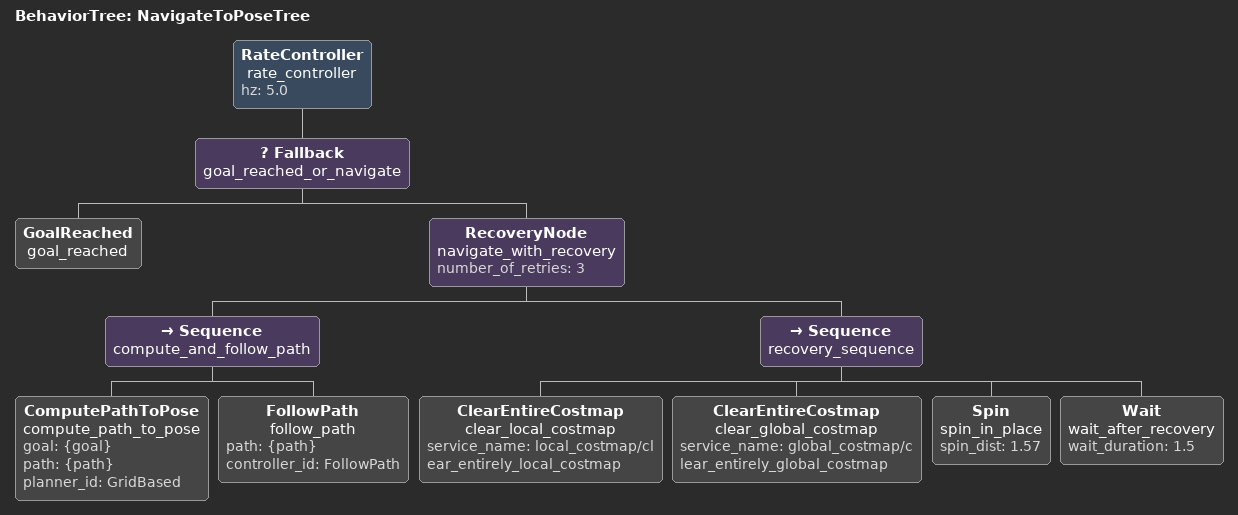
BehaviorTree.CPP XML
<?xml version="1.0"?>

<root main_tree_to_execute="NavigateToPoseTree">

  <BehaviorTree ID="NavigateToPoseTree">

    <RateController name="rate_controller" hz="5.0">
      <Fallback name="goal_reached_or_navigate">

        <!-- 1) If we are already at the goal, short-circuit and succeed. -->
        <GoalReached name="goal_reached" />

        <!-- 2) Otherwise, navigate with a limited set of recovery behaviors. -->
        <RecoveryNode name="navigate_with_recovery" number_of_retries="3">

          <!--
            Child 0: main navigation sequence
            - Compute a fresh path to the goal using the global planner
            - Follow that path with the configured local controller
          -->
          <Sequence name="compute_and_follow_path">
            <ComputePathToPose
              name="compute_path_to_pose"
              goal="{goal}"
              path="{path}"
              planner_id="GridBased" />

            <FollowPath
              name="follow_path"
              path="{path}"
              controller_id="FollowPath" />
          </Sequence>

          <!--
            Child 1: recovery actions
            These are conservative outdoor-safe behaviors intended to
            clear bad obstacle data and wiggle the robot free.
          -->
          <Sequence name="recovery_sequence">
            <!-- Clear local and global costmaps -->
            <ClearEntireCostmap
              name="clear_local_costmap"
              service_name="local_costmap/clear_entirely_local_costmap" />

            <ClearEntireCostmap
              name="clear_global_costmap"
              service_name="global_costmap/clear_entirely_global_costmap" />

            <!-- Rotate in place to rescan surroundings -->
            <Spin
              name="spin_in_place"
              spin_dist="1.57" />

            <!-- Short pause to allow costmaps and localization to settle -->
            <Wait
              name="wait_after_recovery"
              wait_duration="1.5" />
          </Sequence>

        </RecoveryNode>

      </Fallback>
    </RateController>

  </BehaviorTree>

</root>
